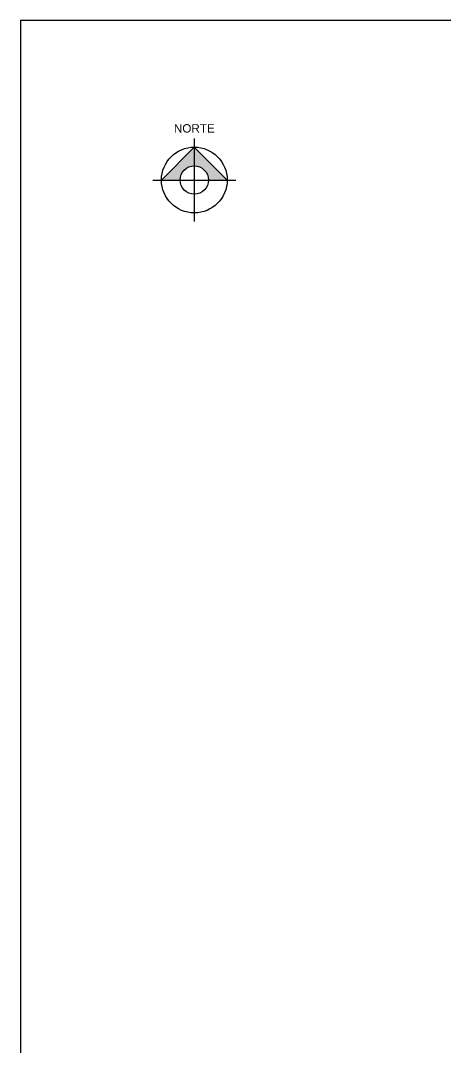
# Model space of a CAD drawing. Header units: metres. Extents: x 277679 to 502674, y 2669847 to 2703376.
# Drawn here: x 500111 to 500727, y 2671709 to 2673197 of the extents above; entities that cross this region are included whole.
import ezdxf
from ezdxf.enums import TextEntityAlignment as Align

# ---------------------------------------------------------------- set-up
doc = ezdxf.new("R2010")
doc.units = ezdxf.units.M
doc.layers.get('0').update_dxf_attribs({"linetype": 'CONTINUOUS'})
doc.layers.add('CVL_CURV_TX', color=2, linetype='CONTINUOUS')
doc.styles.add('ARIAL', font='ARIAL')

msp = doc.modelspace()

# ---------------------------------------------------------------- hatches: boundary and pattern name
at = {"linetype": 'CONTINUOUS'}
h = msp.add_hatch(color=7, dxfattribs=at)
edge = h.paths.add_edge_path(flags=0)
edge.add_line((500362.8, 2672986.3), (500362.8, 2673013.5))
edge.add_line((500362.8, 2673013.5), (500315.2, 2672965.8))
edge.add_line((500315.2, 2672965.8), (500342.3, 2672965.8))
edge.add_arc((500362.8, 2672965.8), 20.5, 90, 180, ccw=False)
edge = h.paths.add_edge_path(flags=0)
edge.add_line((500362.8, 2673013.5), (500362.8, 2672986.3))
edge.add_arc((500362.8, 2672965.8), 20.5, 0, 90, ccw=False)
edge.add_line((500383.3, 2672965.8), (500410.5, 2672965.8))
edge.add_line((500410.5, 2672965.8), (500362.8, 2673013.5))

# ---------------------------------------------------------------- linework, layer by layer
at = {"color": 7, "linetype": 'CONTINUOUS'}
for p, q in [((500362.8, 2673025.8), (500362.8, 2672905.8)), ((500315.2, 2672965.8), (500362.8, 2673013.5)), ((500362.8, 2673013.5), (500410.5, 2672965.8)), ((500302.8, 2672965.8), (500422.8, 2672965.8))]:
    msp.add_line(p, q, dxfattribs=at)
for radius in [47.7, 20.5]:
    msp.add_circle((500362.8, 2672965.8), radius, dxfattribs=at)
at = {"layer": 'CVL_CURV_TX', "color": 7}
for p, q in [((500110.8, 2673196.9), (500110.8, 2670249.2)), ((502674.3, 2673196.9), (500110.8, 2673196.9))]:
    msp.add_line(p, q, dxfattribs=at)

# ---------------------------------------------------------------- texts
at = {"color": 7, "linetype": 'CONTINUOUS', "style": 'ARIAL'}
msp.add_text('NORTE', height=12.12, dxfattribs=at).set_placement((500362.8, 2673034.6), align=Align.CENTER)

doc.saveas('drawing.dxf')
